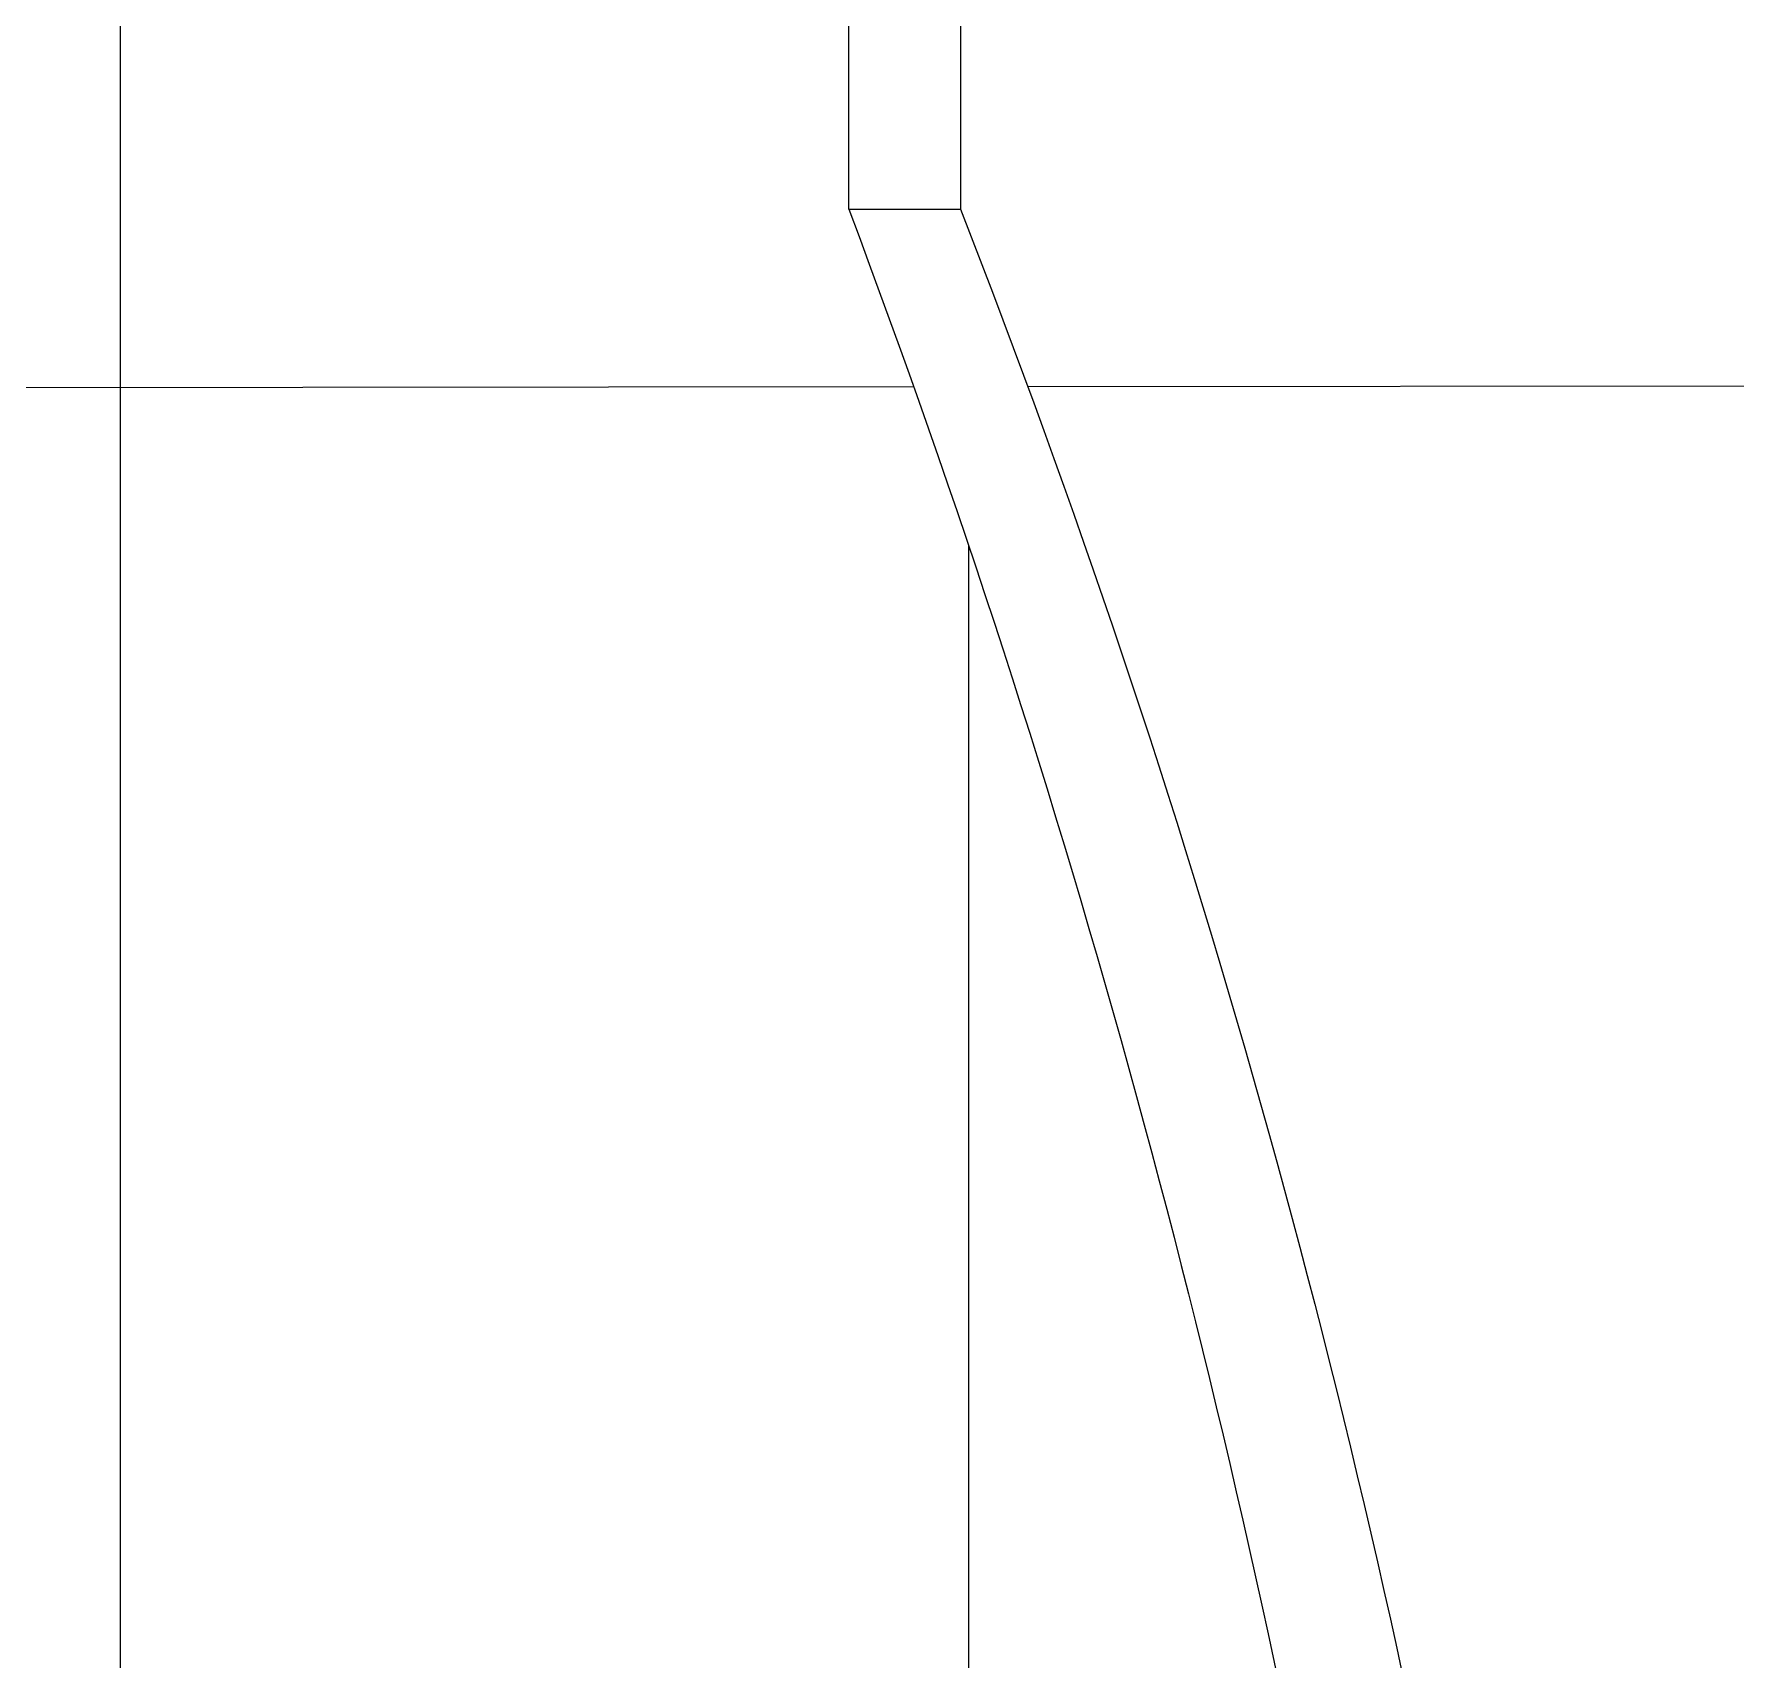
# Model space of a CAD drawing. Header units: centimetres. Extents: x -1797 to 2001, y -8788 to 1856.
# Drawn here: x -896.23 to -874.86, y -5502.19 to -5481.78 of the extents above; entities that cross this region are included whole.
import ezdxf

# ---------------------------------------------------------------- set-up
doc = ezdxf.new("R2010")
doc.units = ezdxf.units.CM
doc.header["$LTSCALE"] = 100
doc.header["$MEASUREMENT"] = 0
doc.layers.add('ID_Flooring_02', color=127, linetype='Continuous')
doc.layers.add('ID_Furniture-Fixed_01', color=141, linetype='Continuous')

msp = doc.modelspace()

# ---------------------------------------------------------------- linework, layer by layer
at = {"layer": 'ID_Flooring_02'}
for p, q in [((-895.148, -5236.261), (-895.148, -5546.261)), ((-949.209, -5486.261, 0), (-885.185, -5486.205, 0)), ((-883.753, -5486.204, 0), (-872.418, -5486.194, 0)), ((-884.497, -5488.197), (-884.497, -5530.179))]:
    msp.add_line(p, q, dxfattribs=at)
at = {"layer": 'ID_Furniture-Fixed_01'}
for p, q in [((-885.999, -5483.979), (-885.999, -5478.129)), ((-884.599, -5478.129), (-884.599, -5483.979)), ((-885.999, -5483.979), (-884.599, -5483.979))]:
    msp.add_line(p, q, dxfattribs=at)
for points in [[(-884.599, -5483.979, -0.099366), (-876.385, -5530.342, -0.814145), (-886.507, -5528.373, -0.014853), (-886.129, -5507.765)], [(-885.999, -5483.979, -0.092588), (-877.889, -5529.804, -0.843617), (-884.909, -5528.385, -0.014652), (-884.53, -5507.784)]]:
    msp.add_lwpolyline(points, format="xyb", dxfattribs=at)

doc.saveas('drawing.dxf')
